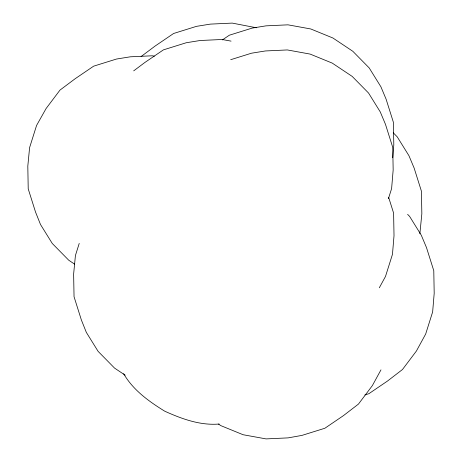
<?xml version="1.0" encoding="UTF-8"?>
<svg xmlns="http://www.w3.org/2000/svg" width="462" height="462" viewBox="0 0 462 462"><rect width="100%" height="100%" fill="white"/><g stroke="black" fill="none" stroke-linecap="round" stroke-linejoin="round"><path stroke-width="0.69" d="M392.729 157.756L393.803 144.895L393.387 122.28L386.105 99.18L380.907 86.804L369.202 67.937L352.824 51.288L332.9 37.999L310.782 28.973L287.982 24.832L266.048 25.849L252.16 28.09L229.337 35.21L222.389 39.928M79.227 243.41L75.427 255.492L73.631 274.041L74.047 296.731L81.352 319.912L86.33 332.38L98.111 351.368L114.588 368.122L125.202 375.196M388.444 198.643L391.609 188.588L393.162 170.01L392.746 147.39L385.464 124.29L380.266 111.92L368.561 93.047L352.188 76.403L332.259 63.115L310.141 54.089L287.341 49.942L265.407 50.959L251.519 53.199L230.705 59.696M419.866 233.726L421.841 213.808L421.425 191.193L414.148 168.093L408.945 155.717L397.239 136.85L393.272 132.813M379.308 287.786L385.504 276.432L392.469 254.308L394.017 235.73L393.607 213.109L388.681 197.482M380.965 369.86L372.355 385.626L358.443 404.094L343.445 415.633L324.873 428.251L301.969 435.395L288.126 437.878L266.054 438.9L243.11 434.73L220.853 425.646L218.497 424.076M141.072 56.572L155.105 46.056L173.614 33.483L196.442 26.357L210.331 24.116L232.265 23.1L256.37 27.778M133.685 70.859L144.912 62.445L163.421 49.867L186.244 42.747L200.133 40.506L222.066 39.489L231.052 41.124M364.853 394.946L368.895 393.682L387.468 381.063L402.466 369.525L416.383 351.056L425.675 334.032L432.646 311.902L434.193 293.33L433.783 270.709L426.501 247.609L421.304 235.239L409.592 216.366L407.611 214.351M219.202 424.024C200.231 425.669 181.768 418.878 164.743 411.197C148.955 401.461 133.096 390.101 123.66 373.729M154.372 56.162L152.298 55.786L130.365 56.803L116.476 59.044L93.653 66.164L75.139 78.742L59.985 90.096L46.084 108.547L36.573 125.456L29.597 147.609L27.807 166.153L28.217 188.848L35.522 212.023L40.5 224.497L52.281 243.486L68.757 260.233L74.653 264.166"/></g></svg>
